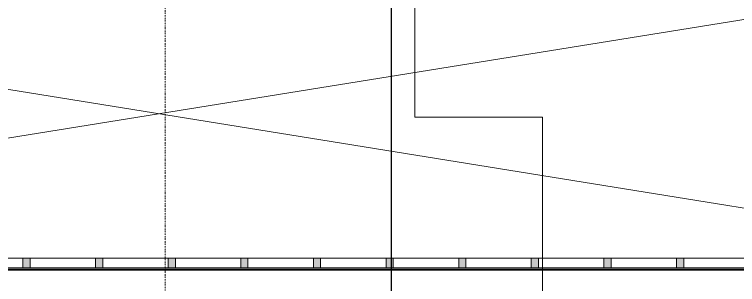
# Model space of a CAD drawing. Extents: x -9058 to 11890, y 0 to 8245.
# Drawn here: x 8311 to 8908, y 2309 to 2533 of the extents above; entities that cross this region are included whole.
import ezdxf

# ---------------------------------------------------------------- set-up
doc = ezdxf.new("R2010")
doc.units = 0
doc.header["$MEASUREMENT"] = 0
doc.linetypes.add('DASHDOT', pattern=[1, 0.5, -0.25, 0, -0.25])
doc.linetypes.add('DOT2', pattern=[0.125, 0, -0.125])
doc.layers.get('0').update_dxf_attribs({"color": 9, "lineweight": 9})
for name, color, linetype, lineweight in [('06D', 9, 'Continuous', 9), ('10', 9, 'Continuous', 9), ('11', 9, 'Continuous', 9), ('20', 9, 'DOT2', 9), ('21', 9, 'Continuous', 9), ('24', 9, 'DASHDOT', 9), ('E-KABLO', 7, 'Continuous', 30)]:
    doc.layers.add(name, color=color, linetype=linetype, lineweight=lineweight)

# ---------------------------------------------------------------- blocks, each defined once
blk = doc.blocks.new('p-mek')
at = {"color": 6}
blk.add_lwpolyline([(210.29, -281.08, -0.000027), (210.29, -1029.08, 0.400031)], format="xyb", dxfattribs=at)
blk = doc.blocks.new('prf-10x10')
h = blk.add_hatch(color=255)
h.dxf.hatch_style = 1
h.paths.add_polyline_path([(-5, -5), (5, -5), (5, 5), (-5, 5)])
at = {"layer": '10'}
blk.add_lwpolyline([(-5, -5), (5, -5), (5, 5), (-5, 5)], close=True, dxfattribs=at)

msp = doc.modelspace()

# ---------------------------------------------------------------- linework, layer by layer
at = {"layer": '06D'}
for points in [[(7717.06, 2335.62), (9142.06, 2565.87)], [(9142.06, 2335.62), (7718.81, 2565.87)], [(9142.06, 2331.12), (7717.06, 2331.12)]]:
    msp.add_lwpolyline(points, dxfattribs=at)
at = {"layer": '11'}
for points in [[(9142.06, 2323.12), (7717.06, 2323.12)], [(9142.06, 2322.12), (7717.06, 2322.12)], [(9142.06, 2321.12), (7717.06, 2321.12)]]:
    msp.add_lwpolyline(points, dxfattribs=at)
at = {"layer": '20'}
msp.add_lwpolyline([(9827.86, 2321.12), (7716.92, 2321.12)], dxfattribs=at)
at = {"layer": '21'}
msp.add_lwpolyline([(8746.67, 165.86), (8746.67, 2447.69), (8641.28, 2447.69), (8641.28, 4020.46)], dxfattribs=at)
at = {"layer": '24', "ltscale": 2}
msp.add_lwpolyline([(8435.06, 4008.37), (8435.06, 4008.37), (8435.06, 160.84)], dxfattribs=at)
at = {"layer": 'E-KABLO', "color": 4, "ltscale": 25}
msp.add_line((8622.13, 2043.97), (8622.13, 2888.83), dxfattribs=at)

# ---------------------------------------------------------------- block references
at = {"layer": '06D'}
msp.add_blockref('p-mek', (7675.06, 3723.87), dxfattribs=at)
at = {"layer": '10', "extrusion": (0, 0, -1), "xscale": 0.8, "yscale": 0.6, "zscale": -1, "rotation": 90}
for p in [(-8320.56, 2327.12), (-8380.56, 2327.12), (-8440.56, 2327.12), (-8500.56, 2327.12), (-8560.56, 2327.12), (-8620.56, 2327.12), (-8680.56, 2327.12), (-8740.56, 2327.12), (-8800.56, 2327.12), (-8860.56, 2327.12)]:
    msp.add_blockref('prf-10x10', p, dxfattribs=at)

doc.saveas('drawing.dxf')
